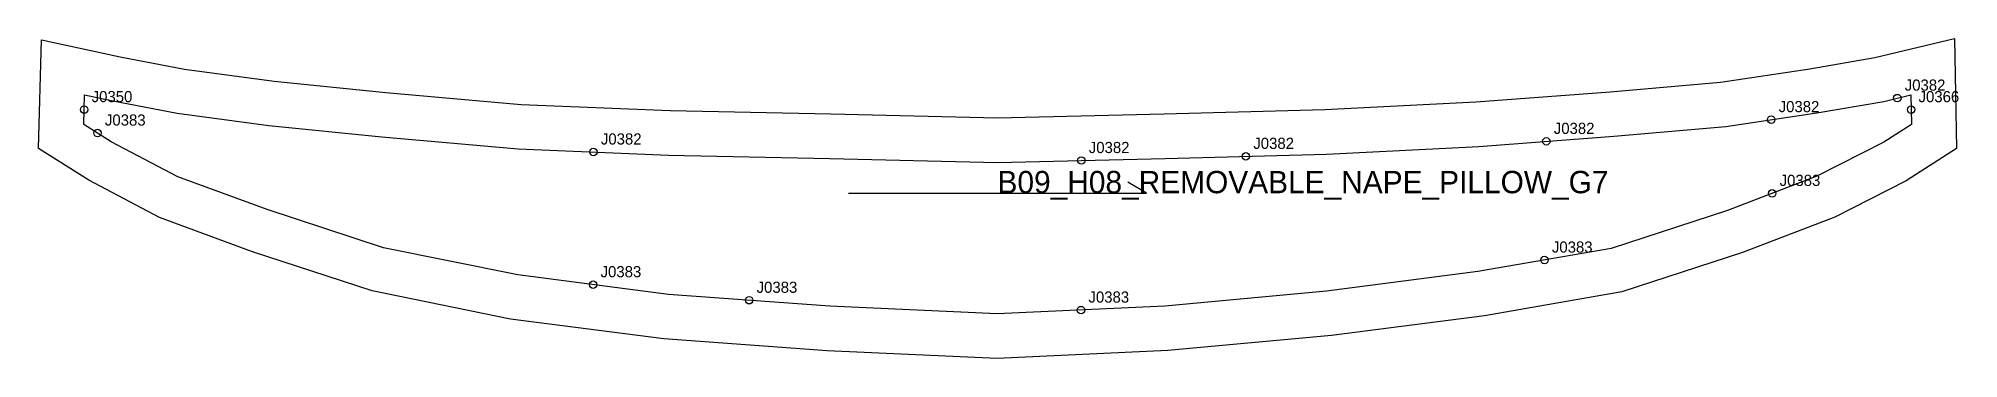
# Model space of a CAD drawing. Header units: millimetres. Extents: x -12 to 503, y -71 to 15.
import ezdxf

# ---------------------------------------------------------------- set-up
doc = ezdxf.new("R2010")
doc.units = ezdxf.units.MM
for name, color, linetype in [('CUT', 1, 'Continuous'), ('GRAIN', 3, 'Continuous'), ('LABEL', 7, 'Continuous'), ('NOTCH', 2, 'Continuous'), ('SEW', 5, 'Continuous')]:
    doc.layers.add(name, color=color, linetype=linetype)

msp = doc.modelspace()

# ---------------------------------------------------------------- linework, layer by layer
at = {"layer": 'CUT'}
msp.add_lwpolyline([(-11.58, 14.75), (9.51, 10.24), (26.79, 6.92), (50.91, 3.69), (80.94, 0.63), (117.24, -2.58), (157.24, -4.19), (200.46, -5.14), (245.21, -6.22), (289.95, -5.12), (333.12, -3.99), (373.73, -1.9), (409.79, 0.81), (439.38, 3.4), (463.38, 7.03), (480.84, 10), (502.23, 15.19), (502.83, -14.45), (489.29, -23.12), (470.16, -32.89), (445.34, -42.41), (412.94, -53), (376.01, -59.42), (334.93, -64.74), (290.97, -68.8), (245.15, -70.96), (199.47, -68.83), (155.62, -65.62), (114.38, -60.3), (77.21, -52.73), (45.09, -42.21), (20.13, -33.04), (1.12, -23), (-12.42, -14.46), (-11.58, 14.75)], close=True, dxfattribs=at)
at = {"layer": 'GRAIN'}
for p, q in [((285.21, -26.47), (280.21, -23.47)), ((205.21, -26.47), (285.21, -26.47))]:
    msp.add_line(p, q, dxfattribs=at)
at = {"layer": 'NOTCH'}
for centre in [(486.9, -0.88), (-0.11, -3.98), (490.61, -3.99), (3.45, -10.28), (453.04, -6.67), (136.67, -15.37), (392.63, -12.52), (267.73, -17.67), (311.92, -16.55), (453.3, -26.51), (392.12, -44.44), (136.59, -51.07), (178.5, -55.26), (267.64, -57.89)]:
    msp.add_circle(centre, 1, dxfattribs=at)
at = {"layer": 'SEW'}
msp.add_lwpolyline([(0, 0), (7.12, -1.52), (24.86, -4.93), (49.5, -8.23), (79.8, -11.31), (116.47, -14.56), (156.86, -16.19), (200.18, -17.14), (245.21, -18.22), (290.26, -17.12), (333.59, -15.99), (374.48, -13.88), (410.77, -11.15), (440.81, -8.52), (465.28, -4.82), (483.26, -1.76), (490.53, 0), (490.69, -7.97), (483.31, -12.7), (465.26, -21.91), (441.33, -31.1), (410.03, -41.33), (374.21, -47.55), (333.61, -52.81), (290.13, -56.83), (245.15, -58.94), (200.18, -56.85), (156.83, -53.68), (116.35, -48.46), (80.28, -41.11), (49.02, -30.88), (25.03, -22.06), (7.13, -12.61), (-0.23, -7.96)], close=True, dxfattribs=at)

# ---------------------------------------------------------------- texts
at = {"layer": 'LABEL'}
for s, height, p in [('J0350', 3, (1.89, -1.98)), ('J0382', 3, (488.9, 1.12)), ('J0366', 3, (492.61, -1.99)), ('J0382', 3, (455.04, -4.67)), ('J0383', 3, (5.45, -8.28)), ('J0382', 3, (394.63, -10.52)), ('J0382', 3, (138.67, -13.37)), ('J0382', 3, (269.73, -15.67)), ('J0382', 3, (313.92, -14.55)), ('B09_H08_REMOVABLE_NAPE_PILLOW_G7', 6, (245.21, -26.47)), ('J0383', 3, (455.3, -24.51)), ('J0383', 3, (394.12, -42.44)), ('J0383', 3, (138.59, -49.07)), ('J0383', 3, (180.5, -53.26)), ('J0383', 3, (269.64, -55.89))]:
    msp.add_text(s, height=height, dxfattribs=at).set_placement(p)

doc.saveas('drawing.dxf')
